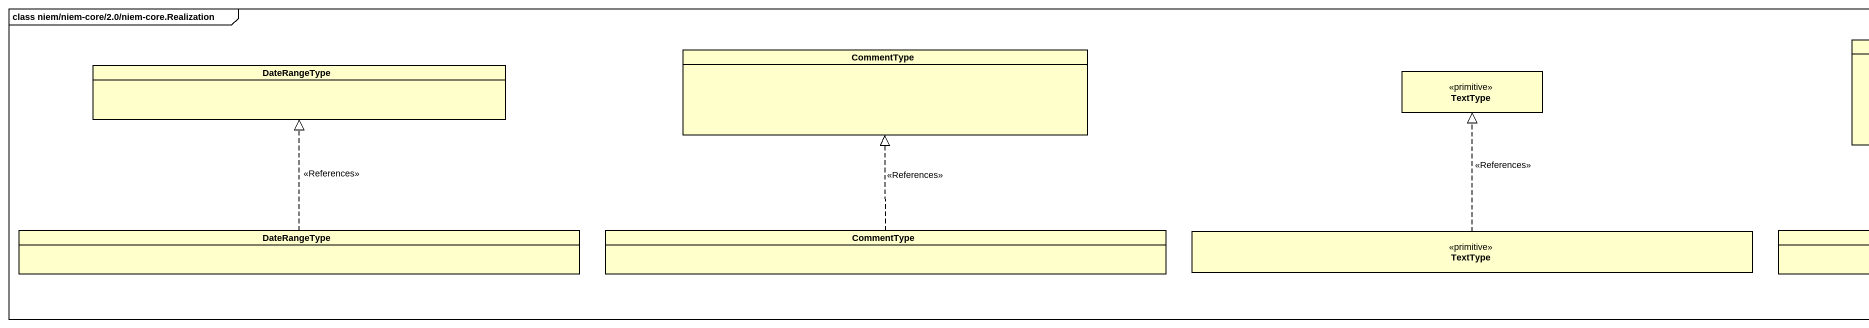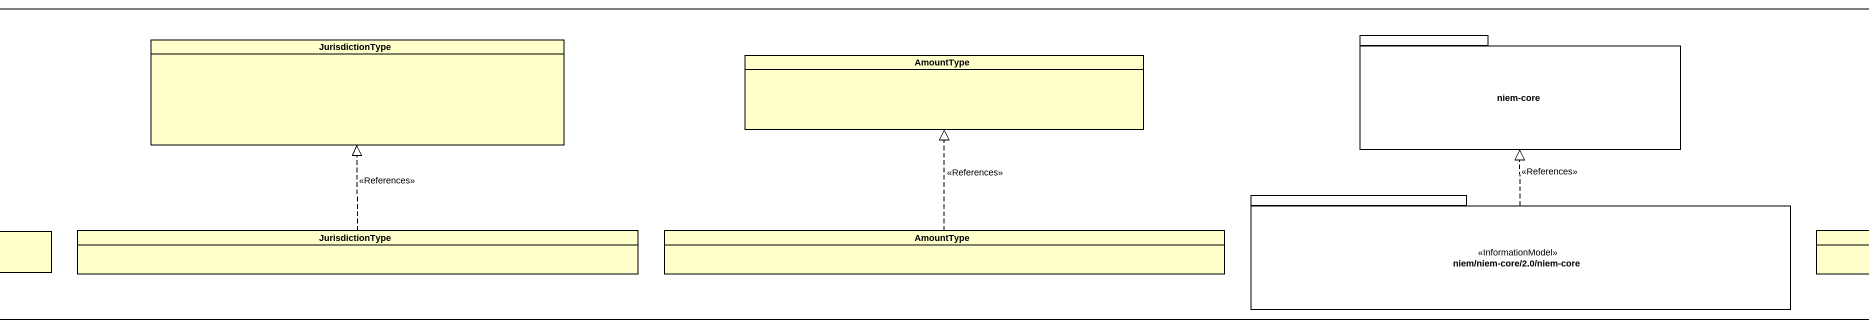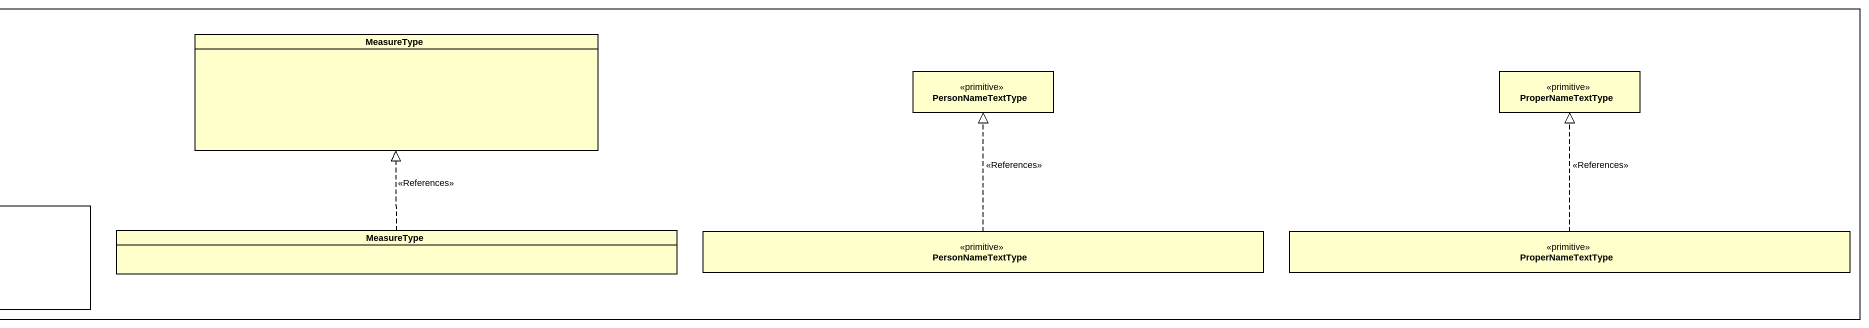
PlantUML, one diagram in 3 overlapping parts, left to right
@startuml
mainframe class niem/niem-core/2.0/niem-core.Realization
hide circle
hide empty members
class JurisdictionType
package "niem-core" as niem_core {
}
class MeasureType
class DateRangeType
class CommentType
class TextType <<primitive>>
class AmountType
class PersonNameTextType <<primitive>>
class ProperNameTextType <<primitive>>
package "niem/niem-core/2.0/niem-core" as niem_niem_core_2_0_niem_core <<InformationModel>> {
}
class "DateRangeType" as DateRangeType_2
class "CommentType" as CommentType_2
class "TextType" as TextType_2 <<primitive>>
class "JurisdictionType" as JurisdictionType_2
class "AmountType" as AmountType_2
class "MeasureType" as MeasureType_2
class "PersonNameTextType" as PersonNameTextType_2 <<primitive>>
class "ProperNameTextType" as ProperNameTextType_2 <<primitive>>
niem_niem_core_2_0_niem_core .up.|> niem_core : <<References>>
DateRangeType_2 .up.|> DateRangeType : <<References>>
CommentType_2 .up.|> CommentType : <<References>>
TextType_2 .up.|> TextType : <<References>>
JurisdictionType_2 .up.|> JurisdictionType : <<References>>
AmountType_2 .up.|> AmountType : <<References>>
MeasureType_2 .up.|> MeasureType : <<References>>
PersonNameTextType_2 .up.|> PersonNameTextType : <<References>>
ProperNameTextType_2 .up.|> ProperNameTextType : <<References>>
@enduml
